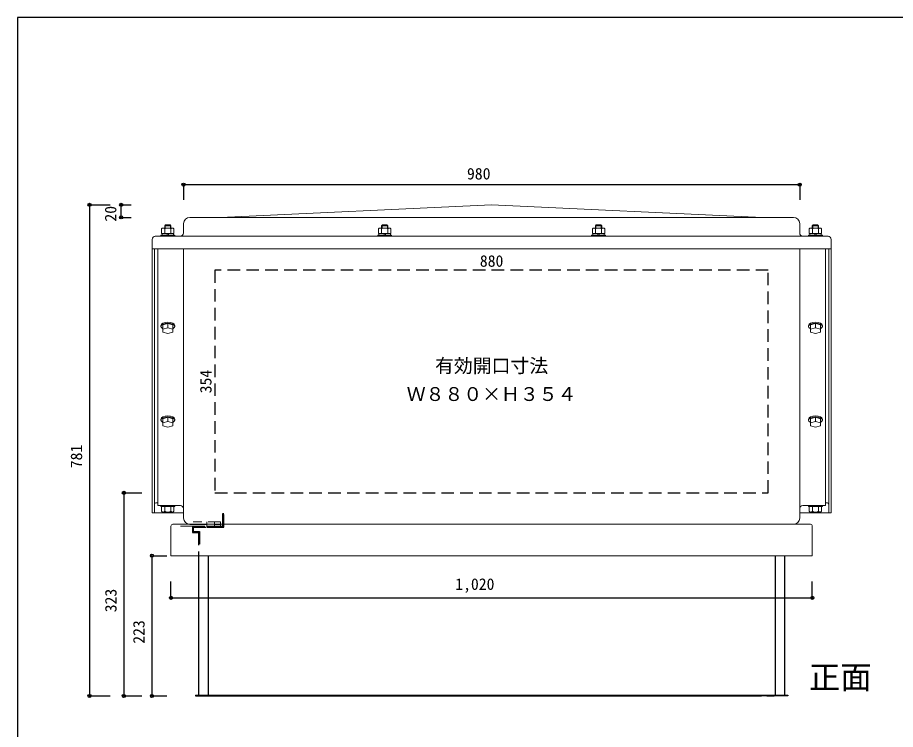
# Model space of a CAD drawing. Units: millimetres at full size, sheet at 1:10; details may follow other scales. Extents: x -4421 to 4043, y -1481 to 1279.
# Drawn here: x 43 to 1439, y 147 to 1279 of the extents above; entities that cross this region are included whole.
import ezdxf
from ezdxf.enums import TextEntityAlignment as Align

# ---------------------------------------------------------------- set-up
doc = ezdxf.new("R2010")
doc.units = ezdxf.units.MM
doc.header["$LTSCALE"] = 10
doc.header["$PDMODE"] = 32
doc.header["$PDSIZE"] = 5
doc.linetypes.add('DASHED2', pattern=[3, 2, -1])
doc.layers.add('0-0_FRP', color=7, linetype='Continuous', lineweight=18)
for name, color, linetype in [('0-1_SUS', 7, 'Continuous'), ('0-3_開口寸法', 3, 'DASHED2'), ('0-8_FRP寸法', 3, 'Continuous'), ('0-F_図面枠', 7, 'Continuous')]:
    doc.layers.add(name, color=color, linetype=linetype)
doc.styles.add('ＭＳ ゴシック', font='')
doc.styles.get('ＭＳ ゴシック').set_extended_font_data('MS Gothic')

msp = doc.modelspace()

# ---------------------------------------------------------------- linework, layer by layer
at = {"layer": '0-0_FRP', "color": 4}
for p, q in [((796.89, 981.33), (365.89, 961.33)), ((1227.89, 961.33), (796.89, 981.33)), ((306.89, 936.33), (306.89, 951.33)), ((1286.89, 936.33), (1286.89, 951.33)), ((286.09, 944.43), (286.09, 948.83)), ((631.09, 944.43), (631.09, 948.83)), ((971.09, 944.43), (971.09, 948.83)), ((1316.09, 944.43), (1316.09, 948.83)), ((256.89, 926.33), (256.89, 911.33)), ((261.89, 931.33), (281.89, 931.33)), ((301.89, 931.33), (281.89, 931.33)), ((301.89, 931.33), (1291.89, 931.33)), ((1291.89, 931.33), (1311.89, 931.33)), ((1331.89, 931.33), (1311.89, 931.33)), ((1336.89, 926.33), (1336.89, 911.33)), ((256.89, 911.33), (256.89, 491.33)), ((256.89, 911.33), (260.89, 911.33)), ((256.89, 911.33), (1336.89, 911.33)), ((260.89, 491.33), (260.89, 911.33)), ((265.89, 503.33), (265.89, 911.33)), ((306.89, 911.33), (306.89, 877.33)), ((1286.89, 911.33), (1286.89, 877.33)), ((1327.89, 503.33), (1327.89, 911.33)), ((1332.89, 491.33), (1332.89, 911.33)), ((1336.89, 911.33), (1332.89, 911.33)), ((1336.89, 911.33), (1332.89, 911.33)), ((1336.89, 911.33), (1336.89, 491.33)), ((1336.89, 911.33), (1336.89, 877.33)), ((306.89, 877.33), (306.89, 527.33)), ((306.89, 877.33), (306.89, 527.33)), ((1286.89, 527.33), (1286.89, 877.33)), ((1286.89, 527.33), (1286.89, 877.33)), ((1336.89, 615.08), (1336.89, 508.13)), ((1327.89, 509.13), (1327.89, 610.77)), ((1332.89, 508.13), (1332.89, 610.16)), ((306.89, 527.33), (306.89, 483.33)), ((1286.89, 527.33), (1286.89, 483.33)), ((262.84, 507.33), (265.89, 507.33)), ((281.89, 503.33), (265.89, 503.33)), ((301.89, 503.33), (281.89, 503.33)), ((1291.89, 503.33), (1311.89, 503.33)), ((1311.89, 503.33), (1327.89, 503.33)), ((1330.89, 507.33), (1327.89, 507.33)), ((256.89, 491.33), (260.89, 491.33)), ((260.89, 491.33), (306.89, 491.33)), ((1332.89, 491.33), (1286.89, 491.33)), ((1336.89, 491.33), (1332.89, 491.33)), ((286.89, 470.33), (286.89, 423.33)), ((289.89, 473.33), (316.89, 473.33)), ((291.89, 473.33), (365.89, 473.33)), ((365.89, 473.33), (1227.89, 473.33)), ((1303.89, 473.33), (1227.89, 473.33)), ((1276.89, 473.33), (1249.89, 473.33)), ((1306.89, 470.33), (1306.89, 423.33)), ((286.89, 423.33), (1306.89, 423.33))]:
    msp.add_line(p, q, dxfattribs=at)
at = {"layer": '0-0_FRP'}
for p, q in [((286.89, 948.03), (285.39, 949.53)), ((631.89, 948.03), (630.39, 949.53)), ((971.89, 948.03), (970.39, 949.53)), ((1316.89, 948.03), (1315.39, 949.53)), ((272.08, 935.43), (272.08, 943.01)), ((291.71, 935.43), (272.08, 935.43)), ((272.69, 932.93), (272.69, 935.43)), ((281.65, 935.43), (272.95, 935.43)), ((289.25, 944.43), (274.53, 944.43)), ((276.89, 948.03), (286.89, 948.03)), ((276.89, 948.03), (276.89, 944.43)), ((276.98, 935.43), (276.98, 943.01)), ((280.25, 932.93), (281.39, 935.43)), ((283.53, 935.43), (282.39, 932.93)), ((291.35, 935.43), (283.8, 935.43)), ((286.8, 935.43), (286.8, 943.01)), ((286.89, 944.43), (286.89, 948.03)), ((291.09, 935.43), (291.09, 932.93)), ((291.71, 935.43), (291.71, 943.01)), ((617.08, 935.43), (617.08, 943.01)), ((636.71, 935.43), (617.08, 935.43)), ((617.69, 932.93), (617.69, 935.43)), ((626.65, 935.43), (617.95, 935.43)), ((634.25, 944.43), (619.53, 944.43)), ((621.89, 948.03), (631.89, 948.03)), ((621.89, 948.03), (621.89, 944.43)), ((621.98, 935.43), (621.98, 943.01)), ((625.25, 932.93), (626.39, 935.43)), ((628.53, 935.43), (627.39, 932.93)), ((636.35, 935.43), (628.8, 935.43)), ((631.8, 935.43), (631.8, 943.01)), ((631.89, 944.43), (631.89, 948.03)), ((636.09, 935.43), (636.09, 932.93)), ((636.71, 935.43), (636.71, 943.01)), ((957.08, 935.43), (957.08, 943.01)), ((976.71, 935.43), (957.08, 935.43)), ((957.69, 932.93), (957.69, 935.43)), ((966.65, 935.43), (957.95, 935.43)), ((974.25, 944.43), (959.53, 944.43)), ((961.89, 948.03), (971.89, 948.03)), ((961.89, 948.03), (961.89, 944.43)), ((961.98, 935.43), (961.98, 943.01)), ((965.25, 932.93), (966.39, 935.43)), ((968.53, 935.43), (967.39, 932.93)), ((976.35, 935.43), (968.8, 935.43)), ((971.8, 935.43), (971.8, 943.01)), ((971.89, 944.43), (971.89, 948.03)), ((976.09, 935.43), (976.09, 932.93)), ((976.71, 935.43), (976.71, 943.01)), ((1302.08, 935.43), (1302.08, 943.01)), ((1321.71, 935.43), (1302.08, 935.43)), ((1302.69, 932.93), (1302.69, 935.43)), ((1311.65, 935.43), (1302.95, 935.43)), ((1319.25, 944.43), (1304.53, 944.43)), ((1306.89, 948.03), (1316.89, 948.03)), ((1306.89, 948.03), (1306.89, 944.43)), ((1306.98, 935.43), (1306.98, 943.01)), ((1310.25, 932.93), (1311.39, 935.43)), ((1313.53, 935.43), (1312.39, 932.93)), ((1321.35, 935.43), (1313.8, 935.43)), ((1316.8, 935.43), (1316.8, 943.01)), ((1316.89, 944.43), (1316.89, 948.03)), ((1321.09, 935.43), (1321.09, 932.93)), ((1321.71, 935.43), (1321.71, 943.01)), ((270.89, 932.93), (270.89, 931.33)), ((290.89, 932.93), (270.89, 932.93)), ((280.51, 932.93), (272.95, 932.93)), ((292.89, 932.93), (282.66, 932.93)), ((292.89, 932.93), (292.89, 931.33)), ((615.89, 932.93), (615.89, 931.33)), ((635.89, 932.93), (615.89, 932.93)), ((625.51, 932.93), (617.95, 932.93)), ((637.89, 932.93), (627.66, 932.93)), ((637.89, 932.93), (637.89, 931.33)), ((955.89, 932.93), (955.89, 931.33)), ((975.89, 932.93), (955.89, 932.93)), ((965.51, 932.93), (957.95, 932.93)), ((977.89, 932.93), (967.66, 932.93)), ((977.89, 932.93), (977.89, 931.33)), ((1300.89, 932.93), (1300.89, 931.33)), ((1320.89, 932.93), (1300.89, 932.93)), ((1310.51, 932.93), (1302.95, 932.93)), ((1322.89, 932.93), (1312.66, 932.93)), ((1322.89, 932.93), (1322.89, 931.33)), ((273.89, 790.23), (273.89, 783.56)), ((273.89, 783.56), (281.89, 785.88)), ((273.89, 783.56), (273.89, 778.9)), ((289.89, 790.23), (289.89, 783.56)), ((289.89, 783.56), (289.89, 778.9)), ((1303.89, 790.23), (1303.89, 783.56)), ((1303.89, 783.56), (1311.89, 785.88)), ((1303.89, 783.56), (1303.89, 778.9)), ((1319.89, 790.23), (1319.89, 783.56)), ((1319.89, 783.56), (1319.89, 778.9)), ((273.89, 641.26), (273.89, 634.58)), ((273.89, 634.58), (281.89, 636.91)), ((273.89, 634.58), (273.89, 629.93)), ((289.89, 641.26), (289.89, 634.58)), ((289.89, 634.58), (289.89, 629.93)), ((1303.89, 641.26), (1303.89, 634.58)), ((1303.89, 634.58), (1311.89, 636.91)), ((1303.89, 634.58), (1303.89, 629.93)), ((1319.89, 641.26), (1319.89, 634.58)), ((1319.89, 634.58), (1319.89, 629.93)), ((270.89, 503.33), (270.89, 501.73)), ((292.89, 503.33), (292.89, 501.73)), ((1300.89, 503.33), (1300.89, 501.73)), ((1322.89, 503.33), (1322.89, 501.73)), ((270.89, 501.73), (290.89, 501.73)), ((292.89, 501.73), (272.08, 501.73)), ((272.08, 501.73), (272.08, 494.15)), ((276.98, 501.73), (276.98, 494.15)), ((286.8, 501.73), (286.8, 494.15)), ((291.71, 501.73), (291.71, 494.15)), ((1300.89, 501.73), (1320.89, 501.73)), ((1322.89, 501.73), (1302.08, 501.73)), ((1302.08, 501.73), (1302.08, 494.15)), ((1306.98, 501.73), (1306.98, 494.15)), ((1316.8, 501.73), (1316.8, 494.15)), ((1321.71, 501.73), (1321.71, 494.15))]:
    msp.add_line(p, q, dxfattribs=at)
at = {"layer": '0-0_FRP', "color": 3}
for p, q in [((270.89, 789.32), (270.89, 787.91)), ((292.89, 789.32), (292.89, 787.91)), ((1300.89, 789.32), (1300.89, 787.91)), ((1322.89, 789.32), (1322.89, 787.91)), ((270.89, 640.34), (270.89, 638.93)), ((292.89, 640.34), (292.89, 638.93)), ((1300.89, 640.34), (1300.89, 638.93)), ((1322.89, 640.34), (1322.89, 638.93))]:
    msp.add_line(p, q, dxfattribs=at)
at = {"layer": '0-0_FRP', "color": 4, "linetype": 'DASHED2'}
for p, q in [((365.89, 477.33), (322.38, 477.33)), ((343.89, 470.33), (343.89, 477.33)), ((355.89, 470.33), (355.89, 477.33)), ((365.89, 470.33), (365.89, 477.33)), ((302.19, 470.33), (320.89, 470.33))]:
    msp.add_line(p, q, dxfattribs=at)
at = {"layer": '0-0_FRP'}
for points in [[(285.39, 949.53), (278.39, 949.53), (276.89, 948.03)], [(630.39, 949.53), (623.39, 949.53), (621.89, 948.03)], [(970.39, 949.53), (963.39, 949.53), (961.89, 948.03)], [(1315.39, 949.53), (1308.39, 949.53), (1306.89, 948.03)], [(273.89, 790.23), (281.89, 792.56), (289.89, 790.23)], [(281.89, 792.56), (281.89, 785.88), (289.89, 783.56)], [(1303.89, 790.23), (1311.89, 792.56), (1319.89, 790.23)], [(1311.89, 792.56), (1311.89, 785.88), (1319.89, 783.56)], [(273.89, 778.9), (281.89, 776.58), (289.89, 778.9)], [(1303.89, 778.9), (1311.89, 776.58), (1319.89, 778.9)], [(273.89, 641.26), (281.89, 643.59), (289.89, 641.26)], [(281.89, 643.59), (281.89, 636.91), (289.89, 634.58)], [(1303.89, 641.26), (1311.89, 643.59), (1319.89, 641.26)], [(1311.89, 643.59), (1311.89, 636.91), (1319.89, 634.58)], [(273.89, 629.93), (281.89, 627.6), (289.89, 629.93)], [(1303.89, 629.93), (1311.89, 627.6), (1319.89, 629.93)], [(274.53, 492.73), (289.25, 492.73), (274.53, 492.73)], [(1304.53, 492.73), (1319.25, 492.73), (1304.53, 492.73)]]:
    msp.add_lwpolyline(points, dxfattribs=at)
at = {"layer": '0-0_FRP', "color": 4}
for points in [[(316.89, 961.33), (411.89, 961.33), (1276.89, 961.33)], [(277.69, 948.83), (277.69, 946.2), (277.69, 944.43)], [(622.69, 948.83), (622.69, 946.2), (622.69, 944.43)], [(962.69, 948.83), (962.69, 946.2), (962.69, 944.43)], [(1307.69, 948.83), (1307.69, 946.2), (1307.69, 944.43)]]:
    msp.add_lwpolyline(points, dxfattribs=at)
for centre, radius, start, end in [((316.89, 951.33), 10, 90, 180), ((1276.89, 951.33), 10, 0, 90), ((301.89, 936.33), 5, 270, 0), ((1291.89, 936.33), 5, 180, 270), ((261.89, 926.33), 5, 90, 180), ((1331.89, 926.33), 5, 0, 90), ((262.89, 505.33), 2, 90, 180), ((301.89, 498.33), 5, 0, 90), ((1291.89, 498.33), 5, 90, 180), ((1330.89, 505.33), 2, 0, 90), ((316.89, 483.33), 10, 180, 270), ((1276.89, 483.33), 10, 270, 0), ((289.89, 470.33), 3, 90, 180), ((1303.89, 470.33), 3, 0, 90)]:
    msp.add_arc(centre, radius, start, end, dxfattribs=at)
at = {"layer": '0-0_FRP'}
for centre, radius, start, end in [((274.53, 941.6), 2.83, 29.99985, 149.99985), ((281.89, 935.22), 9.21, 57.79585, 122.2043), ((289.25, 941.6), 2.83, 29.99985, 149.99985), ((619.53, 941.6), 2.83, 29.99985, 149.99985), ((626.89, 935.22), 9.21, 57.79585, 122.2043), ((634.25, 941.6), 2.83, 29.99985, 149.99985), ((959.53, 941.6), 2.83, 29.99985, 149.99985), ((966.89, 935.22), 9.21, 57.79585, 122.2043), ((974.25, 941.6), 2.83, 29.99985, 149.99985), ((1304.53, 941.6), 2.83, 29.99985, 149.99985), ((1311.89, 935.22), 9.21, 57.79585, 122.2043), ((1319.25, 941.6), 2.83, 29.99985, 149.99985), ((274.53, 495.56), 2.83, 210.00015, 330.00015), ((281.89, 501.94), 9.21, 237.7957, 302.20415), ((289.25, 495.56), 2.83, 210.00015, 330.00015), ((1304.53, 495.56), 2.83, 210.00015, 330.00015), ((1311.89, 501.94), 9.21, 237.7957, 302.20415), ((1319.25, 495.56), 2.83, 210.00015, 330.00015)]:
    msp.add_arc(centre, radius, start, end, dxfattribs=at)
at = {"layer": '0-0_FRP', "color": 3}
for centre, start_param, end_param in [((281.89, 787.91), 2.3851363, 7.0396417), ((281.89, 789.32), 3.1415927, 6.2831853), ((1311.89, 787.91), 2.3851363, 7.0396417), ((1311.89, 789.32), 3.1415927, 6.2831853), ((281.89, 638.93), 2.3851363, 7.0396417), ((281.89, 640.34), 3.1415927, 6.2831853), ((1311.89, 638.93), 2.3851363, 7.0396417), ((1311.89, 640.34), 3.1415927, 6.2831853)]:
    msp.add_ellipse(centre, major_axis=(-11, 0), ratio=0.4741, start_param=start_param, end_param=end_param, dxfattribs=at)
at = {"layer": '0-1_SUS', "linetype": 'DASHED2'}
for p, q in [((369.39, 490.33), (370.89, 490.33)), ((370.89, 468.83), (370.89, 490.33)), ((322.39, 468.83), (343.89, 468.83)), ((322.39, 468.83), (322.39, 461.83)), ((322.39, 461.83), (332.39, 461.83)), ((332.39, 461.83), (332.39, 431.91)), ((343.89, 468.83), (355.89, 468.83)), ((355.89, 468.83), (370.89, 468.83)), ((330.89, 460.33), (330.89, 423.33))]:
    msp.add_line(p, q, dxfattribs=at)
at = {"layer": '0-1_SUS'}
for p, q in [((330.89, 423.33), (330.89, 201.83)), ((345.89, 423.33), (345.89, 201.83)), ((1247.89, 423.33), (1247.89, 201.83)), ((1262.89, 423.33), (1262.89, 201.83)), ((347.49, 200.33), (359.49, 200.33)), ((359.49, 200.33), (367.49, 200.33)), ((367.49, 200.33), (1226.29, 200.33)), ((1234.29, 200.33), (1226.29, 200.33)), ((1234.29, 200.33), (1246.29, 200.33)), ((1267.89, 200.33), (1246.29, 200.33))]:
    msp.add_line(p, q, dxfattribs=at)
at = {"layer": '0-1_SUS', "linetype": 'DASHED2'}
for points in [[(355.89, 470.33), (369.39, 470.33), (369.39, 490.33)], [(320.89, 470.33), (320.89, 460.33), (330.89, 460.33)], [(320.89, 470.33), (343.89, 470.33), (355.89, 470.33)]]:
    msp.add_lwpolyline(points, dxfattribs=at)
at = {"layer": '0-1_SUS'}
for points in [[(325.89, 201.83), (325.89, 200.33), (347.49, 200.33)], [(325.89, 201.83), (1267.89, 201.83), (1267.89, 200.33)]]:
    msp.add_lwpolyline(points, dxfattribs=at)
at = {"layer": '0-3_開口寸法', "color": 2}
msp.add_line((1236.89, 877.33), (356.89, 877.33), dxfattribs=at)
at = {"layer": '0-3_開口寸法', "color": 4, "linetype": 'Continuous'}
for p, q in [((316.89, 473.33), (343.89, 473.33)), ((355.89, 473.33), (365.89, 473.33))]:
    msp.add_line(p, q, dxfattribs=at)
at = {"layer": '0-3_開口寸法', "color": 7}
for p, q in [((343.89, 470.33), (343.89, 468.83)), ((355.89, 470.33), (355.89, 468.83))]:
    msp.add_line(p, q, dxfattribs=at)
at = {"layer": '0-3_開口寸法', "color": 2}
msp.add_lwpolyline([(356.89, 877.33), (356.89, 523.33), (1236.89, 523.33), (1236.89, 877.33)], dxfattribs=at)
at = {"layer": '0-8_FRP寸法', "color": 4}
for p, q in [((306.89, 1013.48), (1286.89, 1013.48)), ((157.34, 981.33), (157.34, 200.33)), ((207.7, 961.33), (207.7, 981.33)), ((212.06, 523.33), (212.06, 200.33)), ((256.69, 423.33), (256.69, 200.33)), ((286.89, 356.34), (1306.89, 356.34))]:
    msp.add_line(p, q, dxfattribs=at)
at = {"layer": '0-8_FRP寸法'}
for p, q in [((306.89, 1013.48), (306.89, 989.48)), ((1286.89, 1013.48), (1286.89, 989.48)), ((157.34, 981.33), (190.45, 981.33)), ((207.7, 981.33), (223.4, 981.33)), ((207.7, 961.33), (223.4, 961.33)), ((212.06, 523.33), (240.37, 523.33)), ((256.69, 423.33), (280.15, 423.33)), ((286.89, 356.34), (286.89, 382.25)), ((1306.89, 356.34), (1306.89, 382.25)), ((157.34, 200.33), (190.45, 200.33)), ((212.06, 200.33), (240.37, 200.33)), ((256.69, 200.33), (280.15, 200.33))]:
    msp.add_line(p, q, dxfattribs=at)
at = {"layer": '0-8_FRP寸法', "color": 6}
for p in [(306.89, 1013.48), (1286.89, 1013.48), (157.34, 981.33), (207.7, 981.33), (207.7, 961.33), (212.06, 523.33), (256.69, 423.33), (286.89, 356.34), (1306.89, 356.34), (157.34, 200.33), (212.06, 200.33), (256.69, 200.33)]:
    msp.add_point(p, dxfattribs=at)
at = {"layer": '0-F_図面枠'}
for p, q in [((4042.93, 1279.02), (42.93, 1279.02)), ((42.93, 1279.02), (42.93, -1480.98))]:
    msp.add_line(p, q, dxfattribs=at)

# ---------------------------------------------------------------- texts
at = {"layer": '0-3_開口寸法', "style": 'ＭＳ ゴシック'}
for s, height, p in [('880', 18.33, (778.14, 877.33)), ('有効開口寸法', 21.99, (706.89, 707.83)), ('Ｗ８８０×Ｈ３５４', 21.99, (661.89, 662.83))]:
    msp.add_text(s, height=height, dxfattribs=at).set_placement(p, align=Align.BOTTOM_LEFT)
msp.add_text('354', height=18.33, rotation=90, dxfattribs=at).set_placement((356.89, 681.58), align=Align.BOTTOM_LEFT)
at = {"layer": '0-8_FRP寸法', "style": 'ＭＳ ゴシック'}
for s, p in [('980', (757.67, 1016.08)), ('1,020', (739, 363.62))]:
    msp.add_text(s, height=18.33, dxfattribs=at).set_placement(p, align=Align.BOTTOM_LEFT)
for s, p in [('20', (205.51, 954.6)), ('781', (151.11, 562.43)), ('323', (205.83, 333.43)), ('223', (250.46, 283.43))]:
    msp.add_text(s, height=18.33, rotation=90, dxfattribs=at).set_placement(p, align=Align.BOTTOM_LEFT)
at = {"layer": '0-8_FRP寸法', "color": 6, "style": 'ＭＳ ゴシック'}
msp.add_text('正面', height=36.66, dxfattribs=at).set_placement((1301.4, 200.77), align=Align.BOTTOM_LEFT)

doc.saveas('drawing.dxf')
